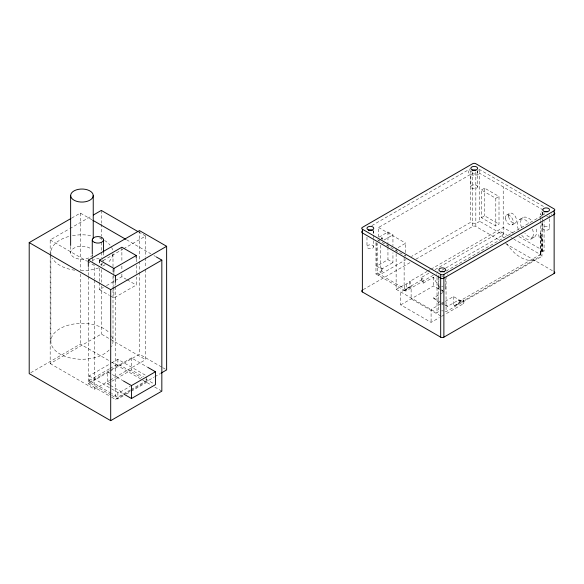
<?xml version="1.0" encoding="UTF-8"?>
<svg xmlns="http://www.w3.org/2000/svg" width="584" height="584" viewBox="0 0 584 584"><rect width="100%" height="100%" fill="white"/><g stroke="black" fill="none" stroke-linecap="round" stroke-linejoin="round"><path stroke-width="0.44" stroke-dasharray="2.92 2.19" d="M540.499 254.055L540.499 224.037M540.499 223.154L540.499 220.504M540.499 219.621L540.499 213.445M541.193 238.192L541.769 245.47L541.061 251.74M506.671 243.601A31.076 17.943 60 0 0 534.01 259.829A31.076 17.943 60 0 0 540.558 232.958L540.558 254.091L540.842 252.733M540.558 254.091L540.711 253.303M540.864 252.617L541.142 251.339M541.032 251.872L540.923 252.376M71.679 218.073L80.337 213.08L92.09 219.861M50.173 253.587L50.173 239.951L69.058 229.045M69.839 228.592L91.87 215.876M103.171 260.552L122.837 249.2M123.625 248.748L145.65 236.031L145.65 256.938M99.514 282.495L99.514 289.657L103.368 287.423M106.456 285.642L121.881 276.736L126.421 279.356M110.106 295.774L113.895 297.957L136.262 285.043L136.262 276.991M30.777 372.702L80.337 344.086L110.894 361.73M50.173 254.493L50.173 363.577L101.309 334.055L145.65 359.656L145.65 268.749M110.894 394.945L89.126 382.374L89.126 375.913L110.894 363.35M111.668 362.898L117.888 359.313L146.65 375.913M109.339 368.862L89.126 380.527L110.894 393.098M110.113 368.409L117.888 363.92L141.985 377.833M89.126 382.374L131.473 357.926L146.934 366.854M88.323 276.495L88.323 383.761L109.566 371.497M110.354 371.044L139.459 354.233L161.972 367.234M371.833 225.614L470.281 168.776M50.173 363.577L94.52 389.178L109.463 380.549M110.252 380.096L145.65 359.656M123.742 381.14L107.5 371.767L107.5 383.761L131.473 369.92L143.503 376.87M378.556 236.965L378.556 227.497L470.449 174.441L470.449 222.416L411.545 256.427M379.001 237.155L387.951 231.994L392.944 234.877L392.944 245.587M378.556 240.411L380.556 239.257M381.221 238.871L382.556 238.104L382.556 240.871M111.668 388.929L117.888 392.521L120.282 391.141L120.282 392.061L123.268 393.784M120.282 392.061L130.334 386.258M384.038 240.017L392.944 234.877M130.327 389.959L117.888 397.135L111.668 393.543M131.101 389.506L146.65 380.527L145.095 379.629M111.61 397.2L115.493 399.441L123.355 394.901M124.144 394.448L130.436 390.813M131.225 390.36L154.037 377.184M154.826 376.731L160.33 373.556M111.668 395.39L117.888 398.981L123.333 395.842M126.436 394.047L130.327 391.798M131.101 391.353L146.65 382.374L146.65 376.687M481.428 190.012L484.625 188.172L499.006 196.472L499.006 224.147L495.809 225.993L481.428 217.693L481.428 190.012L495.809 198.319L499.006 196.472M405.727 252.653L405.727 243.178L396.134 248.711L396.134 289.306L437.022 312.907A5.65 3.263 0 0 1 439.496 311.265M376.76 242.915L376.76 266.129L387.951 259.668L392.944 262.552L392.944 252.733M376.76 266.129L380.753 268.436L381.556 267.976L382.556 268.552L392.944 262.552M375.965 242.55L375.965 273.969L381.556 270.742L382.556 271.319L382.556 268.552M382.556 271.319L378.556 273.626L378.556 275.466L406.048 259.595M481.428 217.693L484.625 215.846L499.006 224.147M363.168 289.664L411.209 261.924M415.932 259.194L472.639 226.453A2.263 1.307 0 0 1 475.836 226.453L500.108 240.469M506.569 215.102L509.766 213.262M396.134 289.306L410.318 281.809L410.318 287.35L404.727 290.577L404.727 285.043M433.24 275.268L405.727 291.153L405.727 289.306L409.72 286.999L409.72 281.466L427.006 271.487M427.787 271.034L430.145 269.677M430.934 269.217L503.204 227.497L514.212 233.848M518.278 229.366A11.3 6.526 60 0 1 519.724 219.438L522.921 217.591A11.3 6.526 60 0 1 532.243 221.299M512.219 224.891L515.416 223.044M439.496 287.014A31.076 17.943 60 0 1 433.489 277.196L423.101 283.196A31.076 17.943 60 0 1 420.911 277.78L428.802 273.224M435.065 269.604L500.809 231.651L507.788 235.681M423.101 283.196L423.101 279.043L400.734 291.964L400.734 304.877L431.094 322.404L439.256 317.696M441.884 270.275L445.03 268.457M445.818 268.005L503.204 234.877L503.204 186.902M446.066 271.086L541.959 215.73M400.734 304.877L433.489 285.963L440.935 290.263M521.702 235.301A11.3 6.526 60 0 0 531.024 239.009L534.221 237.162A11.3 6.526 60 0 0 535.667 227.242M439.38 302.694A31.076 17.943 60 0 1 433.525 297.979L439.599 294.467M440.314 294.059L443.19 292.394M541.777 245.127L542.551 244.674M440.738 303.921L431.094 309.491L431.094 322.404M441.482 303.49L444.475 301.76M445.227 301.329L453.461 296.57L460.455 300.607L540.353 254.478L513.993 239.257M445.118 305.534A31.076 17.943 60 0 0 447.84 306.242L458.228 300.242A31.076 17.943 60 0 0 463.849 300.139L463.849 303.49L445.336 314.185M453.461 296.57L453.461 306.14L463.849 300.139M456.579 304.812L535.689 259.135M445.271 311.338A5.65 3.263 0 0 1 446.066 311.681L541.959 256.325A5.65 3.263 0 0 1 544.084 251.098L544.084 221.497M441.482 316.411L444.563 314.63M478.968 169.221L543.959 206.743M543.295 210.05L479.5 173.214L479.5 221.19L503.204 234.877M518.928 236.571L544.084 251.098M510.891 237.469L513.212 238.812M505.591 243.637L554.136 271.662M378.556 227.497L405.727 243.178M382.556 238.104L381.556 237.527L381.556 240.294M377.563 239.834L405.727 256.091L405.727 253.507M420.911 277.78L423.101 279.043M441.679 290.693L443.913 291.978M458.228 300.242L463.849 303.49M409.72 281.466L410.318 281.809M433.525 297.979L441.059 302.329M441.811 302.76L444.826 304.498M445.577 304.936L447.84 306.242M409.72 286.999L410.318 287.35M375.965 273.969L405.727 291.153M440.701 315.959L411.121 298.877L411.121 285.963M138.649 231.987L145.65 236.031M126.567 239.768L150.862 253.799M153.993 255.609L155.563 256.507M127.181 279.794L136.262 285.043M50.173 239.951L86.739 261.063M87.512 261.508L94.52 265.552L94.52 279.188M99.514 289.657L109.354 295.336M162.746 367.679L166.63 369.92M145.744 379.082L153.95 383.819M111.683 362.182L142.24 379.826M142.766 380.133L151.643 385.257M154.782 387.068L161.834 391.141M107.5 383.761L109.755 385.06M110.507 385.498L120.282 391.141M89.126 375.913L110.894 388.484M88.323 383.761L110.836 396.755M541.032 237.024L541.142 237.805M541.171 238.002L540.864 235.827M540.558 232.958L540.711 234.607M549.537 215.277L549.537 217.883M549.537 218.752L549.537 228.3A3.387 1.956 0 0 1 544.456 229.994A3.387 1.956 0 0 1 544.456 226.607A3.387 1.956 0 0 1 549.537 228.3M544.084 213.043L544.084 214.729M542.755 212.065L542.755 217.883M542.755 218.752L542.755 221.358M542.755 222.219L542.755 228.3M542.156 212.08L542.156 216.306M542.156 223.92L542.156 251.828M541.959 223.336L541.959 256.325M495.809 198.319L495.809 225.993M484.625 188.172L484.625 215.846M477.632 170.55L477.632 186.785A3.387 1.956 0 0 1 472.544 188.479A3.387 1.956 0 0 1 472.544 185.091A3.387 1.956 0 0 1 477.632 186.785M475.836 171.952L475.836 226.453M472.639 171.952L472.639 226.453M470.85 170.55L470.85 186.785M446.066 276.166L446.066 311.681M445.672 278.721L445.672 288.27M438.891 275.247L438.891 277.853M438.891 278.721L438.891 288.27M438.285 276.276L438.285 311.798M437.022 277.393L437.022 312.907M433.489 277.196L433.489 285.963M406.325 284.116L406.325 289.657L377.563 273.049L377.563 243.426M404.128 257.018L404.128 284.693M387.951 231.994L387.951 242.703M387.951 243.601L387.951 246.28M387.951 247.171L387.951 259.668M381.556 267.976L381.556 270.742M380.753 245.222L380.753 268.436M373.76 230.512L373.76 239.805M373.76 240.674L373.76 246.755A3.387 1.956 0 0 1 368.672 248.448A3.387 1.956 0 0 1 368.672 245.061A3.387 1.956 0 0 1 373.76 246.755M366.978 237.199L366.978 246.755M145.65 257.843L145.65 267.844M139.459 230.607L139.459 271.516M139.459 272.421L139.459 354.233M136.262 259.099L136.262 261.778M136.262 265.355L136.262 273.407M131.473 357.926L131.473 369.92M121.881 247.214L121.881 262.42M121.881 266.005L121.881 270.472M121.881 274.057L121.881 276.736M117.888 359.313L117.888 365.767M117.888 392.521L117.888 398.981M115.493 282.174L115.493 285.817M115.493 286.722L115.493 399.441M113.895 271.115L113.895 273.801M113.895 274.699L113.895 286.328M113.895 287.219L113.895 297.957M113.004 253.653L113.004 268.114M113.004 269.02L113.004 272.633M113.004 276.247L113.004 288.897M113.004 289.803L113.004 341.319M103.565 252.23L103.565 256.661M101.309 210.422L101.309 223.154M101.309 224.059L101.309 235.878M101.309 236.79L101.309 241.331M101.309 242.243L101.309 251.332M101.309 252.244L101.309 257.697M101.309 263.15L101.309 265.873M101.309 269.516L101.309 282.24M101.309 285.875L101.309 334.055M99.514 268.18L99.514 281.605M94.52 280.094L94.52 389.178M92.265 254.887L92.265 256.661M92.265 257.544L92.265 261.092M88.323 267.399L88.323 275.582M80.337 213.08L80.337 270.392M80.337 274.035L80.337 344.086M70.635 246.397L70.635 252.748M50.859 255.463L50.859 252.748A31.076 17.943 0 0 1 69.591 236.286M50.859 256.361L50.859 341.319M112.843 254.602A31.076 17.943 0 0 1 107.536 262.917M105.186 264.654A31.076 17.943 0 0 1 101.842 266.523M98.718 267.852A31.076 17.943 0 0 1 80.329 270.669M74.796 270.209A31.076 17.943 0 0 1 52.326 258.194M72.511 235.651A31.076 17.943 0 0 1 91.359 235.651M99.543 237.965A31.076 17.943 0 0 1 101.09 238.622M104.558 240.447A31.076 17.943 0 0 1 110.033 245.09M111.544 247.309A31.076 17.943 0 0 1 112.843 250.894M111.544 335.88A31.076 17.943 0 0 1 111.544 346.765M109.106 350.028A31.076 17.943 0 0 1 62.094 355.13A31.076 17.943 0 0 1 62.094 327.514A31.076 17.943 0 0 1 109.106 332.617M102.857 263.559A5.65 3.263 0 0 1 100.156 264.968M94.294 264.479A5.65 3.263 0 0 1 93.922 264.282M92.382 261.311A5.65 3.263 0 0 1 99.068 258.785M102.251 259.887A5.65 3.263 0 0 1 103.441 261.311M92.703 254.726A11.3 6.526 0 0 1 76.241 258.383A11.3 6.526 0 0 1 73.65 248.309A11.3 6.526 0 0 1 91.243 249.054M447.899 273.845A5.65 3.263 0 0 1 447.665 274.495M442.862 276.75A5.65 3.263 0 0 1 441.694 276.75M436.876 274.465A5.65 3.263 0 0 1 436.642 273.75M437.737 271.567A5.65 3.263 0 0 1 438 271.377M551.77 213.875A5.65 3.263 0 0 1 551.53 214.532M548.391 216.533A5.65 3.263 0 0 1 546.734 216.781M542.529 216.043A5.65 3.263 0 0 1 541.514 211.671M479.5 221.19A5.65 3.263 0 0 1 470.449 222.416M532.469 229.081A11.3 6.526 60 0 1 531.024 239.009M519.724 219.438A11.3 6.526 60 0 1 529.046 223.146M503.32 237.724A31.076 17.943 60 0 1 500.809 231.651M534.221 237.162A11.3 6.526 60 0 1 524.899 233.454M521.476 227.519A11.3 6.526 60 0 1 522.921 217.591M478.727 170.039A5.65 3.263 0 0 1 477.865 174.521A5.65 3.263 0 0 1 470.069 174.229A5.65 3.263 0 0 1 470.244 169.718M441.577 310.863A5.65 3.263 0 0 1 443.256 310.892M372.972 230.738A3.387 1.956 0 0 1 372.293 233.607M445.242 287.321A3.387 1.956 0 0 1 445.242 289.219M442.971 290.182A3.387 1.956 0 0 1 441.584 290.182M439.489 289.379A3.387 1.956 0 0 1 439.489 287.16M441.584 286.357A3.387 1.956 0 0 1 442.971 286.357M476.843 170.769A3.387 1.956 0 0 1 476.566 173.448A3.387 1.956 0 0 1 471.916 173.448A3.387 1.956 0 0 1 471.638 170.769M543.748 214.927A3.387 1.956 0 0 1 543.354 212.43M443.154 291.219A31.076 17.943 60 0 1 441.657 289.62M539.214 237.557A16.615 7.212 88.7 0 1 538.638 233.761M460.455 300.607A31.076 17.943 60 0 1 453.461 306.14M443.314 304.833A31.076 17.943 60 0 1 441.548 303.972M505.452 218.445A5.65 3.263 60 0 0 511.912 225.03A5.65 3.263 60 0 0 510.825 216.511A5.65 3.263 60 0 0 505.452 218.445M508.642 216.606A5.65 3.263 60 0 0 515.11 223.19A5.65 3.263 60 0 0 514.015 214.671A5.65 3.263 60 0 0 508.642 216.606"/><path stroke-width="0.88" d="M156.344 256.96L161.834 260.128L161.834 391.141L110.697 420.662L29.2 373.614L29.2 242.601L70.898 218.526M93.44 214.97L101.309 210.422L137.875 231.534M88.323 266.494L88.323 260.128L139.459 230.607L166.63 246.295L166.63 369.92L161.118 373.103M99.514 262.815L99.514 260.128L121.881 247.214L136.262 255.515L136.262 258.201M99.514 260.128L113.895 268.436L136.262 255.515M88.323 260.128L115.493 275.816L166.63 246.295M29.2 242.601L110.697 289.657L161.834 260.128M123.742 381.14L131.473 385.601L155.439 371.767L155.439 384.681L131.473 398.522L124.012 394.215M362.379 229.22L440.679 274.429A2.263 1.307 0 0 0 443.876 274.429L554.136 210.773A2.263 1.307 0 0 0 554.136 208.926L475.836 163.717A2.263 1.307 0 0 0 472.639 163.717L362.379 227.38A2.263 1.307 0 0 0 362.379 229.22L362.379 291.964L440.679 337.165A2.263 1.307 0 0 0 443.876 337.165L554.136 273.509A2.263 1.307 0 0 0 554.515 271.954M92.871 220.314L125.786 239.316M147.708 367.299L155.439 371.767M554.136 210.773L554.136 273.509M443.876 274.429L443.876 337.165M440.679 274.429L440.679 337.165M131.473 385.601L131.473 398.522M115.493 275.816L115.493 282.174M113.895 268.436L113.895 271.115M110.697 289.657L110.697 420.662M103.565 239.834L103.565 252.23M93.236 195.545A11.3 6.526 0 0 1 76.285 201.195A11.3 6.526 0 0 1 76.285 189.902A11.3 6.526 0 0 1 93.236 195.545L93.236 238.221M92.265 239.834L92.265 254.003M70.635 195.545L70.635 245.484M362.379 231.067A2.263 1.307 0 0 0 362.379 232.914L440.679 278.123A2.263 1.307 0 0 0 443.876 278.123L554.136 214.459A2.263 1.307 0 0 0 554.515 212.904M362.379 291.964A2.263 1.307 0 0 1 362.241 290.204M368.446 230.381A3.387 1.956 0 0 1 372.293 230.381M440.358 271.896A3.387 1.956 0 0 1 444.198 271.896M472.894 170.229A3.387 1.956 0 0 1 475.588 170.229M544.5 211.831A3.387 1.956 0 0 1 547.493 211.744M94.601 242.477A5.65 3.263 0 0 0 103.536 240.17A5.65 3.263 0 0 0 95.608 236.856A5.65 3.263 0 0 0 94.601 242.477M472.544 170.024A3.387 1.956 0 0 0 477.632 168.331A3.387 1.956 0 0 0 472.544 166.637A3.387 1.956 0 0 0 472.544 170.024M544.456 211.547A3.387 1.956 0 0 0 549.537 209.846A3.387 1.956 0 0 0 544.456 208.152A3.387 1.956 0 0 0 544.456 211.547M368.672 229.994A3.387 1.956 0 0 0 373.76 228.3A3.387 1.956 0 0 0 368.672 226.607A3.387 1.956 0 0 0 368.672 229.994M440.584 271.509A3.387 1.956 0 0 0 445.672 269.815A3.387 1.956 0 0 0 440.584 268.122A3.387 1.956 0 0 0 440.584 271.509"/></g></svg>
